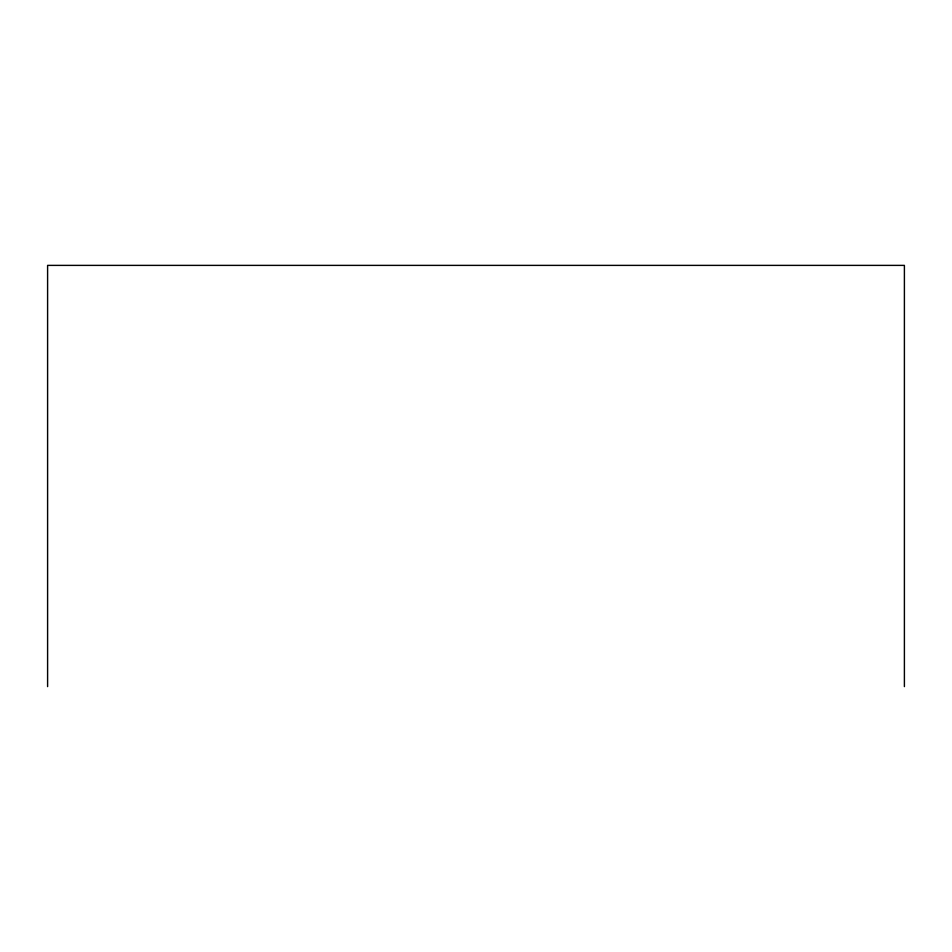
<?xml version="1.0" encoding="UTF-8"?>
<svg xmlns="http://www.w3.org/2000/svg" width="952" height="952" viewBox="0 0 952 952"><rect width="100%" height="100%" fill="white"/><g stroke="black" fill="none" stroke-linecap="round" stroke-linejoin="round"><path stroke-width="1.43" d="M904.4 686.618L904.4 265.382L47.6 265.382L47.6 686.618"/></g></svg>
